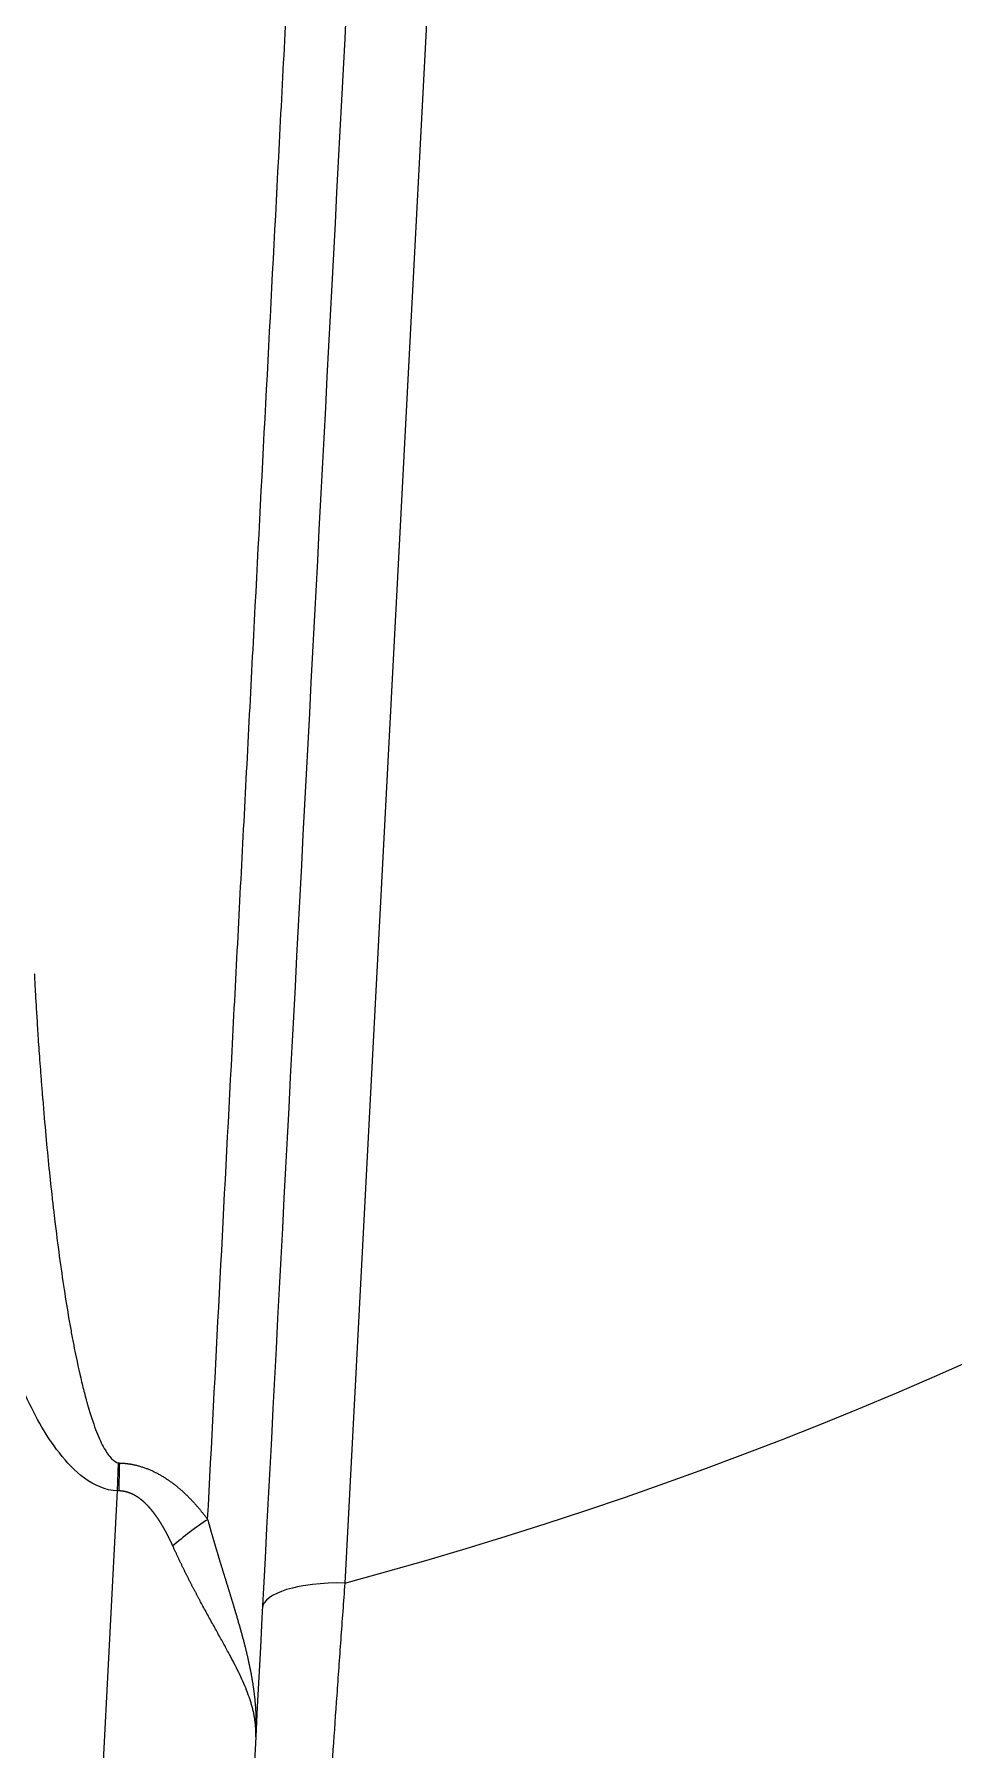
# Model space of a CAD drawing. Header units: millimetres. Extents: x 4664 to 8864, y -38 to 2932.
# Drawn here: x 6607.01 to 6623.32, y 664.72 to 695.17 of the extents above; entities that cross this region are included whole.
import ezdxf

# ---------------------------------------------------------------- set-up
doc = ezdxf.new("R2010")
doc.units = ezdxf.units.MM

msp = doc.modelspace()

# ---------------------------------------------------------------- linework, layer by layer
at = {"lineweight": 5}
for p, q in [((6616.043, 734.974), (6612.517, 667.681)), ((6608.483, 669.316), (6608.503, 669.813)), ((6607.864, 657.495), (6608.483, 669.316)), ((6610.936, 664.954), (6610.341, 653.606))]:
    msp.add_line(p, q, dxfattribs=at)
for radius, start, end in [(88.156, 281.4552, 357.26473), (74.075, 285.01823, 356.70933)]:
    msp.add_arc((6593.322, 739.226), radius, start, end, dxfattribs=at)
for centre, major_axis, ratio, start_param, end_param in [((6608.517, 669.315), (0.038, 1.606), 0.007773, 1.256835, 1.570575), ((6610.083, 668.306), (1.292, 0.955), 0.256536, 1.383356, 1.872733), ((6612.659, 667.15), (1.604, -0.084), 0.327583, 1.676949, 3.141593)]:
    msp.add_ellipse(centre, major_axis=major_axis, ratio=ratio, start_param=start_param, end_param=end_param, dxfattribs=at)
for points, knots in [([(6610.083, 668.809), (6610.222, 671.479), (6610.362, 674.166), (6610.574, 678.219), (6610.644, 679.574), (6610.786, 682.29), (6610.999, 686.374), (6611.285, 691.859), (6611.501, 695.997), (6611.645, 698.76), (6611.717, 700.144), (6612.079, 707.077), (6612.37, 712.658), (6612.954, 723.858), (6613.247, 729.478), (6613.54, 735.1)], [0, 0, 0, 0, 0.125, 0.125, 0.1875, 0.1875, 0.25, 0.375, 0.4375, 0.4375, 0.5, 0.5, 0.75, 0.75, 1, 1, 1, 1]), ([(6614.608, 735.026), (6614.296, 729.066), (6613.984, 723.111), (6613.362, 711.257), (6613.052, 705.346), (6612.131, 687.756), (6611.525, 676.2), (6610.936, 664.954)], [0, 0, 0, 0, 0.25, 0.25, 0.5, 0.5, 1, 1, 1, 1]), ([(6608.483, 669.316), (6608.269, 669.325), (6608.069, 669.417), (6607.726, 669.667), (6607.581, 669.823), (6607.191, 670.322), (6606.993, 670.696), (6606.481, 671.839), (6606.244, 672.652), (6605.867, 674.275), (6605.728, 675.094), (6605.518, 676.744), (6605.446, 677.575), (6605.402, 678.41)], [0, 0, 0, 0, 0.0625, 0.0625, 0.125, 0.125, 0.25, 0.25, 0.5, 0.5, 0.75, 0.75, 1, 1, 1, 1]), ([(6607.007, 678.494), (6607.007, 678.493), (6607.008, 678.469), (6607.012, 678.399), (6607.017, 678.306), (6607.02, 678.248), (6607.028, 678.109), (6607.032, 678.028), (6607.043, 677.842), (6607.05, 677.738), (6607.064, 677.506), (6607.072, 677.379), (6607.091, 677.101), (6607.102, 676.95), (6607.12, 676.707), (6607.126, 676.623), (6607.137, 676.493), (6607.142, 676.427), (6607.148, 676.348), (6607.151, 676.308), (6607.153, 676.288), (6607.154, 676.277), (6607.154, 676.272), (6607.154, 676.27), (6607.155, 676.269), (6607.155, 676.268), (6607.155, 676.268), (6607.155, 676.268), (6607.155, 676.267), (6607.155, 676.267), (6607.155, 676.267), (6607.155, 676.267), (6607.173, 676.043), (6607.192, 675.829), (6607.229, 675.42), (6607.248, 675.225), (6607.286, 674.855), (6607.304, 674.681), (6607.332, 674.433), (6607.346, 674.313), (6607.362, 674.18), (6607.369, 674.114), (6607.373, 674.082), (6607.375, 674.066), (6607.376, 674.058), (6607.377, 674.054), (6607.377, 674.052), (6607.377, 674.051), (6607.377, 674.051), (6607.377, 674.051), (6607.377, 674.051), (6607.377, 674.05), (6607.377, 674.05), (6607.377, 674.05), (6607.377, 674.05), (6607.405, 673.825), (6607.433, 673.61), (6607.489, 673.201), (6607.518, 673.007), (6607.575, 672.64), (6607.603, 672.467), (6607.646, 672.223), (6607.66, 672.144), (6607.681, 672.03), (6607.692, 671.974), (6607.704, 671.911), (6607.71, 671.879), (6607.713, 671.864), (6607.715, 671.856), (6607.716, 671.852), (6607.716, 671.85), (6607.716, 671.849), (6607.716, 671.849), (6607.716, 671.848), (6607.716, 671.848), (6607.716, 671.848), (6607.716, 671.848), (6607.716, 671.848), (6607.716, 671.848), (6607.759, 671.631), (6607.803, 671.432), (6607.868, 671.161), (6607.889, 671.076), (6607.921, 670.954), (6607.938, 670.895), (6607.956, 670.829), (6607.966, 670.797), (6607.97, 670.781), (6607.973, 670.773), (6607.974, 670.769), (6607.974, 670.767), (6607.975, 670.766), (6607.975, 670.765), (6607.975, 670.765), (6607.975, 670.765), (6607.975, 670.765), (6607.975, 670.765), (6607.975, 670.765), (6607.975, 670.765), (6607.975, 670.765), (6608.02, 670.613), (6608.066, 670.479), (6608.156, 670.248), (6608.201, 670.15), (6608.291, 669.992), (6608.335, 669.931), (6608.421, 669.845), (6608.463, 669.82), (6608.503, 669.813)], [0, 0, 0, 0, 0.03125, 0.0625, 0.0625, 0.09375, 0.09375, 0.125, 0.125, 0.15625, 0.15625, 0.1875, 0.1875, 0.21875, 0.21875, 0.234375, 0.234375, 0.242187, 0.246094, 0.248047, 0.249023, 0.249512, 0.249756, 0.249878, 0.249939, 0.249969, 0.249985, 0.249992, 0.249996, 0.249998, 0.249998, 0.25, 0.25, 0.3125, 0.3125, 0.375, 0.375, 0.4375, 0.4375, 0.46875, 0.484375, 0.492187, 0.496094, 0.498047, 0.499023, 0.499512, 0.499756, 0.499878, 0.499939, 0.499969, 0.499985, 0.499992, 0.499996, 0.499996, 0.5, 0.5, 0.5625, 0.5625, 0.625, 0.625, 0.6875, 0.6875, 0.71875, 0.71875, 0.734375, 0.742187, 0.746094, 0.748047, 0.749023, 0.749512, 0.749756, 0.749878, 0.749939, 0.749969, 0.749985, 0.749992, 0.749996, 0.749996, 0.75, 0.75, 0.8125, 0.8125, 0.84375, 0.84375, 0.859375, 0.867187, 0.871094, 0.873047, 0.874023, 0.874512, 0.874756, 0.874878, 0.874939, 0.874969, 0.874985, 0.874992, 0.874996, 0.874998, 0.874998, 0.875, 0.875, 0.90625, 0.90625, 0.9375, 0.9375, 0.96875, 0.96875, 1, 1, 1, 1]), ([(6608.517, 669.811), (6608.519, 669.811), (6608.523, 669.811), (6608.529, 669.811), (6608.535, 669.811), (6608.541, 669.811), (6608.547, 669.81), (6608.553, 669.81), (6608.559, 669.81), (6608.565, 669.809), (6608.571, 669.809), (6608.577, 669.809), (6608.583, 669.808), (6608.589, 669.808), (6608.596, 669.807), (6608.602, 669.807), (6608.608, 669.806), (6608.614, 669.806), (6608.62, 669.805), (6608.626, 669.804), (6608.632, 669.804), (6608.638, 669.803), (6608.644, 669.802), (6608.65, 669.802), (6608.656, 669.801), (6608.662, 669.8), (6608.668, 669.799), (6608.675, 669.798), (6608.681, 669.798), (6608.687, 669.797), (6608.693, 669.796), (6608.699, 669.795), (6608.705, 669.794), (6608.711, 669.793), (6608.717, 669.792), (6608.723, 669.791), (6608.729, 669.79), (6608.735, 669.788), (6608.742, 669.787), (6608.748, 669.786), (6608.754, 669.785), (6608.777, 669.78), (6608.819, 669.771), (6608.877, 669.755), (6608.935, 669.737), (6608.992, 669.717), (6609.049, 669.695), (6609.104, 669.67), (6609.159, 669.644), (6609.213, 669.616), (6609.266, 669.586), (6609.317, 669.554), (6609.368, 669.521), (6609.41, 669.492), (6609.442, 669.469), (6609.465, 669.452), (6609.488, 669.434), (6609.511, 669.416), (6609.534, 669.398), (6609.556, 669.379), (6609.579, 669.36), (6609.602, 669.341), (6609.624, 669.321), (6609.646, 669.301), (6609.669, 669.28), (6609.691, 669.259), (6609.713, 669.238), (6609.735, 669.217), (6609.756, 669.195), (6609.784, 669.166), (6609.818, 669.13), (6609.858, 669.087), (6609.897, 669.042), (6609.928, 669.006), (6609.95, 668.98), (6609.963, 668.964), (6609.976, 668.947), (6609.989, 668.931), (6610.003, 668.914), (6610.016, 668.897), (6610.029, 668.88), (6610.043, 668.863), (6610.056, 668.845), (6610.07, 668.827), (6610.078, 668.815), (6610.083, 668.809)], [0, 0, 0, 0, 0.003096, 0.006194, 0.009292, 0.012391, 0.015492, 0.018593, 0.021696, 0.024801, 0.027906, 0.031014, 0.034123, 0.037233, 0.040345, 0.043459, 0.046575, 0.049692, 0.052812, 0.055934, 0.059057, 0.062183, 0.065312, 0.068442, 0.071575, 0.07471, 0.077848, 0.080988, 0.084132, 0.087277, 0.090426, 0.093577, 0.096732, 0.099889, 0.103049, 0.106213, 0.10938, 0.112549, 0.115723, 0.118899, 0.122079, 0.125263, 0.155904, 0.186838, 0.218117, 0.249795, 0.280514, 0.311573, 0.343012, 0.374874, 0.405803, 0.437044, 0.468627, 0.500584, 0.515525, 0.530545, 0.545645, 0.560828, 0.576096, 0.591452, 0.606896, 0.622432, 0.638062, 0.653787, 0.66961, 0.685532, 0.701555, 0.717682, 0.733914, 0.750252, 0.780585, 0.811464, 0.842899, 0.8749, 0.885815, 0.89682, 0.907916, 0.919104, 0.930383, 0.941754, 0.953218, 0.964774, 0.976423, 0.988165, 1, 1, 1, 1]), ([(6609.465, 668.338), (6609.463, 668.342), (6609.46, 668.349), (6609.455, 668.359), (6609.451, 668.37), (6609.446, 668.38), (6609.441, 668.391), (6609.436, 668.401), (6609.431, 668.411), (6609.427, 668.421), (6609.422, 668.431), (6609.417, 668.441), (6609.412, 668.451), (6609.407, 668.461), (6609.402, 668.471), (6609.397, 668.481), (6609.393, 668.491), (6609.388, 668.501), (6609.383, 668.51), (6609.378, 668.52), (6609.373, 668.529), (6609.368, 668.539), (6609.363, 668.548), (6609.358, 668.558), (6609.353, 668.567), (6609.349, 668.576), (6609.344, 668.586), (6609.339, 668.595), (6609.334, 668.604), (6609.329, 668.613), (6609.324, 668.622), (6609.319, 668.631), (6609.314, 668.64), (6609.309, 668.648), (6609.304, 668.657), (6609.299, 668.666), (6609.294, 668.674), (6609.289, 668.683), (6609.284, 668.691), (6609.279, 668.7), (6609.274, 668.708), (6609.269, 668.717), (6609.264, 668.725), (6609.259, 668.733), (6609.254, 668.741), (6609.249, 668.749), (6609.244, 668.757), (6609.239, 668.765), (6609.234, 668.773), (6609.229, 668.781), (6609.224, 668.789), (6609.219, 668.797), (6609.214, 668.805), (6609.209, 668.812), (6609.204, 668.82), (6609.199, 668.827), (6609.193, 668.835), (6609.188, 668.842), (6609.183, 668.85), (6609.178, 668.857), (6609.173, 668.864), (6609.168, 668.871), (6609.163, 668.878), (6609.158, 668.885), (6609.153, 668.892), (6609.148, 668.899), (6609.142, 668.906), (6609.137, 668.913), (6609.132, 668.92), (6609.127, 668.927), (6609.122, 668.933), (6609.117, 668.94), (6609.112, 668.947), (6609.106, 668.953), (6609.101, 668.959), (6609.096, 668.966), (6609.091, 668.972), (6609.086, 668.978), (6609.081, 668.985), (6609.075, 668.991), (6609.07, 668.997), (6609.065, 669.003), (6609.06, 669.009), (6609.055, 669.015), (6609.05, 669.021), (6609.044, 669.026), (6609.039, 669.033), (6609.032, 669.04), (6609.025, 669.047), (6609.019, 669.054), (6609.012, 669.061), (6609.005, 669.068), (6608.998, 669.075), (6608.991, 669.082), (6608.984, 669.089), (6608.977, 669.096), (6608.97, 669.102), (6608.963, 669.109), (6608.956, 669.115), (6608.949, 669.121), (6608.942, 669.128), (6608.935, 669.134), (6608.928, 669.14), (6608.921, 669.145), (6608.914, 669.151), (6608.907, 669.157), (6608.9, 669.163), (6608.893, 669.168), (6608.886, 669.173), (6608.879, 669.179), (6608.872, 669.184), (6608.865, 669.189), (6608.858, 669.194), (6608.851, 669.199), (6608.844, 669.204), (6608.837, 669.208), (6608.83, 669.213), (6608.823, 669.217), (6608.816, 669.222), (6608.809, 669.226), (6608.801, 669.23), (6608.794, 669.234), (6608.787, 669.238), (6608.78, 669.242), (6608.773, 669.246), (6608.766, 669.25), (6608.759, 669.253), (6608.751, 669.257), (6608.744, 669.26), (6608.737, 669.263), (6608.73, 669.266), (6608.723, 669.27), (6608.716, 669.273), (6608.708, 669.275), (6608.701, 669.278), (6608.694, 669.281), (6608.687, 669.283), (6608.679, 669.286), (6608.672, 669.288), (6608.665, 669.291), (6608.658, 669.293), (6608.65, 669.295), (6608.643, 669.297), (6608.636, 669.299), (6608.629, 669.301), (6608.621, 669.302), (6608.614, 669.304), (6608.607, 669.305), (6608.599, 669.307), (6608.592, 669.308), (6608.585, 669.309), (6608.578, 669.31), (6608.57, 669.311), (6608.563, 669.312), (6608.556, 669.313), (6608.548, 669.314), (6608.541, 669.314), (6608.534, 669.315), (6608.526, 669.315), (6608.519, 669.316), (6608.512, 669.316), (6608.507, 669.316), (6608.504, 669.316)], [0, 0, 0, 0, 0.008114, 0.016192, 0.024235, 0.032243, 0.040216, 0.048154, 0.056057, 0.063926, 0.071759, 0.079557, 0.087321, 0.09505, 0.102744, 0.110404, 0.118029, 0.125619, 0.133175, 0.140697, 0.148184, 0.155637, 0.163056, 0.17044, 0.17779, 0.185106, 0.192388, 0.199636, 0.20685, 0.214031, 0.221177, 0.22829, 0.235369, 0.242414, 0.249426, 0.256404, 0.263349, 0.27026, 0.277138, 0.283983, 0.290795, 0.297573, 0.304319, 0.311032, 0.317711, 0.324358, 0.330972, 0.337554, 0.344103, 0.350619, 0.357103, 0.363555, 0.369975, 0.376362, 0.382717, 0.38904, 0.395331, 0.401591, 0.407818, 0.414014, 0.420179, 0.426312, 0.432414, 0.438484, 0.444523, 0.450532, 0.456509, 0.462455, 0.468371, 0.474256, 0.48011, 0.485934, 0.491728, 0.497491, 0.503225, 0.508928, 0.514602, 0.520246, 0.52586, 0.531445, 0.537001, 0.542527, 0.548024, 0.553492, 0.558932, 0.564342, 0.569725, 0.576759, 0.583746, 0.590685, 0.597578, 0.604425, 0.611225, 0.61798, 0.62469, 0.631355, 0.637975, 0.644551, 0.651084, 0.657574, 0.66402, 0.670425, 0.676787, 0.683109, 0.689389, 0.695629, 0.701829, 0.707989, 0.714111, 0.720194, 0.726239, 0.732247, 0.738218, 0.744153, 0.750052, 0.755917, 0.761746, 0.767542, 0.773305, 0.779035, 0.784733, 0.790399, 0.796035, 0.801641, 0.807217, 0.812765, 0.818285, 0.823777, 0.829243, 0.834684, 0.840099, 0.84549, 0.850857, 0.856201, 0.861524, 0.866825, 0.872106, 0.877367, 0.88261, 0.887834, 0.893042, 0.898233, 0.903408, 0.90857, 0.913717, 0.918852, 0.923975, 0.929086, 0.934188, 0.93928, 0.944364, 0.949441, 0.954511, 0.959575, 0.964635, 0.969691, 0.974744, 0.979796, 0.984846, 0.989896, 0.994947, 1, 1, 1, 1]), ([(6610.083, 668.809), (6610.084, 668.804), (6610.087, 668.794), (6610.092, 668.778), (6610.096, 668.762), (6610.1, 668.746), (6610.105, 668.731), (6610.109, 668.715), (6610.113, 668.699), (6610.118, 668.684), (6610.122, 668.668), (6610.127, 668.652), (6610.131, 668.636), (6610.135, 668.621), (6610.14, 668.605), (6610.144, 668.589), (6610.149, 668.574), (6610.153, 668.558), (6610.158, 668.542), (6610.162, 668.527), (6610.167, 668.511), (6610.171, 668.495), (6610.176, 668.48), (6610.181, 668.464), (6610.185, 668.449), (6610.19, 668.433), (6610.194, 668.417), (6610.199, 668.402), (6610.203, 668.386), (6610.208, 668.37), (6610.213, 668.355), (6610.217, 668.339), (6610.222, 668.324), (6610.227, 668.308), (6610.231, 668.292), (6610.236, 668.277), (6610.241, 668.261), (6610.245, 668.246), (6610.25, 668.23), (6610.255, 668.215), (6610.259, 668.199), (6610.264, 668.183), (6610.269, 668.168), (6610.273, 668.152), (6610.278, 668.137), (6610.283, 668.121), (6610.287, 668.106), (6610.292, 668.09), (6610.297, 668.075), (6610.302, 668.059), (6610.306, 668.044), (6610.311, 668.028), (6610.316, 668.013), (6610.321, 667.997), (6610.325, 667.982), (6610.33, 667.966), (6610.335, 667.951), (6610.34, 667.935), (6610.344, 667.92), (6610.349, 667.905), (6610.354, 667.889), (6610.359, 667.874), (6610.363, 667.858), (6610.368, 667.843), (6610.373, 667.827), (6610.378, 667.812), (6610.382, 667.797), (6610.387, 667.781), (6610.392, 667.766), (6610.397, 667.751), (6610.401, 667.735), (6610.406, 667.72), (6610.411, 667.704), (6610.416, 667.689), (6610.42, 667.674), (6610.425, 667.658), (6610.43, 667.643), (6610.435, 667.628), (6610.439, 667.613), (6610.444, 667.597), (6610.449, 667.582), (6610.454, 667.567), (6610.458, 667.551), (6610.463, 667.536), (6610.468, 667.521), (6610.472, 667.506), (6610.477, 667.49), (6610.482, 667.475), (6610.486, 667.46), (6610.491, 667.445), (6610.496, 667.43), (6610.5, 667.414), (6610.505, 667.399), (6610.51, 667.384), (6610.514, 667.369), (6610.519, 667.354), (6610.524, 667.339), (6610.528, 667.323), (6610.533, 667.308), (6610.537, 667.293), (6610.542, 667.278), (6610.546, 667.263), (6610.551, 667.248), (6610.555, 667.233), (6610.56, 667.218), (6610.564, 667.203), (6610.569, 667.188), (6610.573, 667.172), (6610.58, 667.151), (6610.588, 667.123), (6610.598, 667.089), (6610.608, 667.055), (6610.618, 667.022), (6610.627, 666.988), (6610.637, 666.955), (6610.646, 666.922), (6610.656, 666.889), (6610.665, 666.857), (6610.674, 666.825), (6610.682, 666.792), (6610.691, 666.761), (6610.7, 666.729), (6610.708, 666.698), (6610.716, 666.666), (6610.725, 666.635), (6610.733, 666.605), (6610.74, 666.574), (6610.748, 666.544), (6610.756, 666.514), (6610.763, 666.484), (6610.77, 666.454), (6610.777, 666.424), (6610.784, 666.395), (6610.791, 666.366), (6610.797, 666.337), (6610.804, 666.308), (6610.81, 666.28), (6610.816, 666.252), (6610.822, 666.224), (6610.828, 666.196), (6610.834, 666.168), (6610.839, 666.14), (6610.845, 666.113), (6610.85, 666.086), (6610.855, 666.059), (6610.86, 666.032), (6610.864, 666.006), (6610.869, 665.979), (6610.873, 665.953), (6610.878, 665.927), (6610.882, 665.901), (6610.886, 665.876), (6610.889, 665.85), (6610.893, 665.825), (6610.897, 665.8), (6610.9, 665.775), (6610.903, 665.75), (6610.906, 665.726), (6610.909, 665.702), (6610.912, 665.677), (6610.915, 665.653), (6610.917, 665.63), (6610.92, 665.606), (6610.922, 665.582), (6610.924, 665.559), (6610.926, 665.536), (6610.928, 665.513), (6610.929, 665.49), (6610.931, 665.467), (6610.933, 665.445), (6610.934, 665.423), (6610.935, 665.401), (6610.936, 665.379), (6610.937, 665.357), (6610.938, 665.335), (6610.939, 665.314), (6610.94, 665.292), (6610.94, 665.271), (6610.941, 665.25), (6610.941, 665.229), (6610.941, 665.209), (6610.941, 665.188), (6610.941, 665.168), (6610.941, 665.147), (6610.941, 665.127), (6610.941, 665.107), (6610.94, 665.088), (6610.94, 665.068), (6610.94, 665.049), (6610.939, 665.029), (6610.938, 665.01), (6610.937, 664.991), (6610.937, 664.972), (6610.936, 664.96), (6610.936, 664.954)], [0, 0, 0, 0, 0.003646, 0.007293, 0.010943, 0.014594, 0.018247, 0.021902, 0.025558, 0.029217, 0.032877, 0.036539, 0.040202, 0.043868, 0.047535, 0.051204, 0.054875, 0.058547, 0.062222, 0.065898, 0.069576, 0.073255, 0.076937, 0.08062, 0.084305, 0.087992, 0.09168, 0.095371, 0.099063, 0.102757, 0.106452, 0.11015, 0.113849, 0.11755, 0.121253, 0.124957, 0.128663, 0.132372, 0.136081, 0.139793, 0.143506, 0.147221, 0.150938, 0.154657, 0.158377, 0.162099, 0.165823, 0.169548, 0.173275, 0.177004, 0.180735, 0.184468, 0.188202, 0.191938, 0.195675, 0.199415, 0.203156, 0.206898, 0.210643, 0.214389, 0.218137, 0.221887, 0.225638, 0.229391, 0.233145, 0.236902, 0.24066, 0.244419, 0.248181, 0.251944, 0.255708, 0.259475, 0.263243, 0.267012, 0.270784, 0.274556, 0.278331, 0.282107, 0.285885, 0.289664, 0.293445, 0.297228, 0.301012, 0.304798, 0.308585, 0.312374, 0.316165, 0.319957, 0.323751, 0.327546, 0.331343, 0.335141, 0.338941, 0.342743, 0.346546, 0.35035, 0.354156, 0.357964, 0.361773, 0.365583, 0.369395, 0.373209, 0.377024, 0.38084, 0.384658, 0.388477, 0.392298, 0.39612, 0.399944, 0.408677, 0.417372, 0.426029, 0.434648, 0.443229, 0.451772, 0.460276, 0.468742, 0.47717, 0.485559, 0.493909, 0.502221, 0.510494, 0.518728, 0.526922, 0.535078, 0.543194, 0.551272, 0.559309, 0.567308, 0.575266, 0.583185, 0.591065, 0.598904, 0.606704, 0.614464, 0.622184, 0.629863, 0.637503, 0.645102, 0.652661, 0.66018, 0.667658, 0.675096, 0.682494, 0.689851, 0.697167, 0.704442, 0.711677, 0.718871, 0.726024, 0.733137, 0.740208, 0.747239, 0.754228, 0.761177, 0.768084, 0.774951, 0.781776, 0.78856, 0.795303, 0.802005, 0.808666, 0.815285, 0.821864, 0.828401, 0.834896, 0.841351, 0.847764, 0.854136, 0.860466, 0.866755, 0.873003, 0.879209, 0.885374, 0.891498, 0.897581, 0.903622, 0.909621, 0.91558, 0.921497, 0.927372, 0.933207, 0.939, 0.944752, 0.950462, 0.956131, 0.961759, 0.967346, 0.972891, 0.978395, 0.983858, 0.98928, 0.994661, 1, 1, 1, 1]), ([(6610.936, 664.954), (6610.936, 664.956), (6610.936, 664.96), (6610.936, 664.966), (6610.936, 664.972), (6610.937, 664.978), (6610.937, 664.984), (6610.937, 664.99), (6610.937, 664.996), (6610.937, 665.002), (6610.937, 665.008), (6610.938, 665.014), (6610.938, 665.02), (6610.938, 665.025), (6610.938, 665.031), (6610.938, 665.037), (6610.938, 665.043), (6610.938, 665.048), (6610.937, 665.054), (6610.937, 665.06), (6610.937, 665.065), (6610.937, 665.071), (6610.937, 665.076), (6610.937, 665.082), (6610.937, 665.088), (6610.936, 665.093), (6610.936, 665.099), (6610.936, 665.104), (6610.936, 665.109), (6610.935, 665.115), (6610.935, 665.12), (6610.935, 665.125), (6610.934, 665.131), (6610.934, 665.136), (6610.934, 665.141), (6610.933, 665.147), (6610.933, 665.152), (6610.932, 665.157), (6610.932, 665.162), (6610.931, 665.167), (6610.931, 665.172), (6610.93, 665.177), (6610.93, 665.182), (6610.929, 665.187), (6610.929, 665.192), (6610.928, 665.197), (6610.928, 665.202), (6610.927, 665.207), (6610.927, 665.212), (6610.926, 665.217), (6610.926, 665.222), (6610.925, 665.226), (6610.924, 665.231), (6610.924, 665.236), (6610.923, 665.241), (6610.922, 665.245), (6610.922, 665.25), (6610.921, 665.255), (6610.921, 665.259), (6610.92, 665.264), (6610.919, 665.268), (6610.918, 665.273), (6610.918, 665.277), (6610.917, 665.282), (6610.916, 665.286), (6610.916, 665.291), (6610.915, 665.295), (6610.91, 665.323), (6610.9, 665.374), (6610.883, 665.448), (6610.863, 665.52), (6610.842, 665.59), (6610.809, 665.689), (6610.76, 665.816), (6610.691, 665.975), (6610.616, 666.133), (6610.535, 666.29), (6610.462, 666.428), (6610.399, 666.545), (6610.346, 666.642), (6610.292, 666.74), (6610.237, 666.838), (6610.182, 666.938), (6610.126, 667.038), (6610.07, 667.14), (6610.014, 667.242), (6609.973, 667.318), (6609.947, 667.367), (6609.936, 667.387), (6609.925, 667.407), (6609.914, 667.428), (6609.904, 667.449), (6609.893, 667.469), (6609.882, 667.49), (6609.871, 667.511), (6609.86, 667.532), (6609.849, 667.552), (6609.838, 667.573), (6609.827, 667.594), (6609.816, 667.615), (6609.805, 667.636), (6609.794, 667.658), (6609.783, 667.679), (6609.772, 667.7), (6609.762, 667.721), (6609.751, 667.743), (6609.74, 667.764), (6609.729, 667.785), (6609.718, 667.807), (6609.707, 667.828), (6609.697, 667.85), (6609.686, 667.872), (6609.675, 667.893), (6609.664, 667.915), (6609.654, 667.937), (6609.643, 667.959), (6609.632, 667.981), (6609.622, 668.003), (6609.611, 668.025), (6609.6, 668.047), (6609.59, 668.069), (6609.579, 668.091), (6609.569, 668.113), (6609.558, 668.135), (6609.548, 668.158), (6609.537, 668.18), (6609.527, 668.203), (6609.517, 668.225), (6609.506, 668.248), (6609.496, 668.27), (6609.485, 668.293), (6609.475, 668.315), (6609.468, 668.331), (6609.465, 668.338)], [0, 0, 0, 0, 0.002241, 0.004472, 0.006691, 0.008901, 0.011099, 0.013286, 0.015463, 0.017629, 0.019785, 0.02193, 0.024063, 0.026187, 0.028299, 0.030401, 0.032492, 0.034572, 0.036642, 0.038701, 0.040749, 0.042787, 0.044813, 0.046829, 0.048835, 0.050829, 0.052813, 0.054786, 0.056748, 0.0587, 0.060641, 0.062571, 0.064491, 0.066399, 0.068297, 0.070185, 0.072061, 0.073927, 0.075782, 0.077627, 0.07946, 0.081283, 0.083096, 0.084897, 0.086688, 0.088468, 0.090238, 0.091996, 0.093744, 0.095481, 0.097208, 0.098924, 0.100629, 0.102323, 0.104006, 0.105679, 0.107342, 0.108993, 0.110634, 0.112264, 0.113883, 0.115491, 0.117089, 0.118676, 0.120253, 0.121819, 0.123373, 0.124918, 0.151665, 0.177527, 0.202504, 0.226597, 0.249807, 0.302644, 0.354047, 0.404035, 0.452632, 0.499863, 0.528051, 0.556122, 0.584083, 0.611939, 0.639696, 0.667361, 0.69494, 0.72244, 0.749867, 0.75524, 0.760615, 0.765992, 0.771372, 0.776754, 0.782138, 0.787524, 0.792914, 0.798305, 0.803699, 0.809096, 0.814496, 0.819898, 0.825303, 0.83071, 0.836121, 0.841534, 0.846951, 0.85237, 0.857793, 0.863218, 0.868647, 0.874079, 0.879514, 0.884952, 0.890394, 0.895839, 0.901288, 0.90674, 0.912195, 0.917654, 0.923117, 0.928583, 0.934053, 0.939527, 0.945005, 0.950486, 0.955972, 0.961461, 0.966954, 0.972451, 0.977953, 0.983458, 0.988968, 0.994482, 1, 1, 1, 1]), ([(6612.517, 667.681), (6612.492, 667.344), (6612.444, 666.675), (6612.374, 665.688), (6612.305, 664.719), (6612.239, 663.771), (6612.196, 663.154), (6612.153, 662.547), (6612.132, 662.247), (6612.091, 661.658), (6612.071, 661.368), (6612.032, 660.798), (6612.012, 660.519), (6611.975, 659.971), (6611.956, 659.702), (6611.92, 659.177), (6611.903, 658.921), (6611.869, 658.421), (6611.852, 658.178), (6611.82, 657.704), (6611.804, 657.475), (6611.774, 657.029), (6611.76, 656.814), (6611.732, 656.398), (6611.718, 656.198), (6611.692, 655.814), (6611.68, 655.63), (6611.656, 655.278), (6611.645, 655.111), (6611.635, 654.952)], [0, 0, 0, 0, 0.0625, 0.125, 0.1875, 0.25, 0.3125, 0.3125, 0.375, 0.375, 0.4375, 0.4375, 0.5, 0.5, 0.5625, 0.5625, 0.625, 0.625, 0.6875, 0.6875, 0.75, 0.75, 0.8125, 0.8125, 0.875, 0.875, 0.9375, 0.9375, 1, 1, 1, 1])]:
    msp.add_open_spline(points, degree=3, knots=knots, dxfattribs=at)
for points in [[(6608.503, 669.813), (6608.508, 669.813), (6608.512, 669.812), (6608.517, 669.811)], [(6608.504, 669.316), (6608.497, 669.316), (6608.49, 669.316), (6608.483, 669.316)]]:
    msp.add_open_spline(points, degree=3, dxfattribs=at)

doc.saveas('drawing.dxf')
